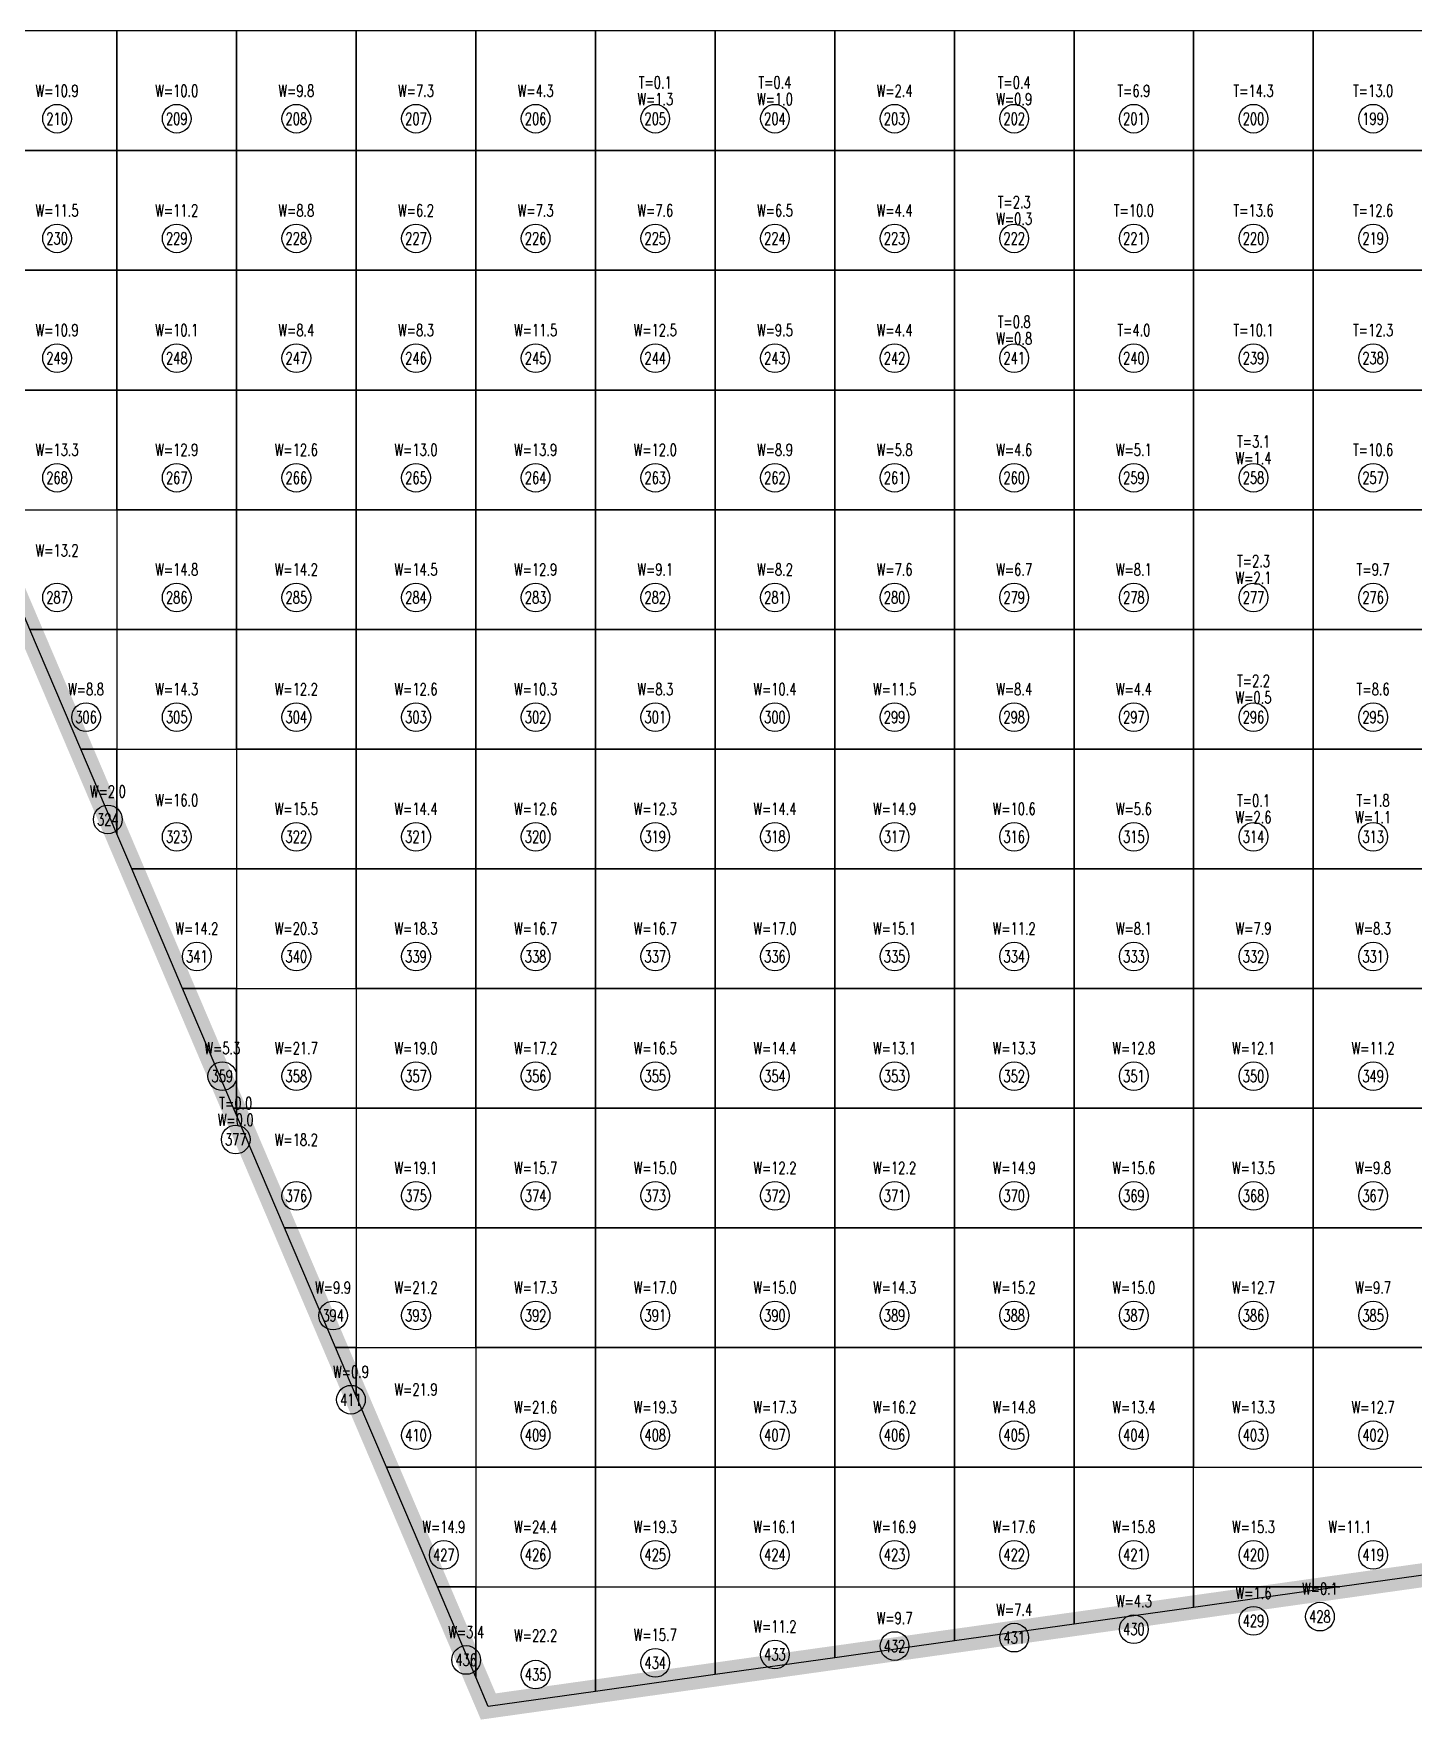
# Model space of a CAD drawing. Extents: x 4283 to 40403, y 1134 to 1764.
# Drawn here: x 13226.9 to 13274.9, y 1575 to 1633.7 of the extents above; entities that cross this region are included whole.
import ezdxf
from ezdxf.enums import TextEntityAlignment as Align

# ---------------------------------------------------------------- set-up
doc = ezdxf.new("R2010")
doc.units = 0
for name, color, linetype in [('tdz_14-3方格网', 2, 'Continuous'), ('tdz_14-3方格网计算', 7, 'Continuous'), ('tdz_格田', 6, 'Continuous')]:
    doc.layers.add(name, color=color, linetype=linetype)
doc.styles.add('GLandNum', font='txt_____.ttf', dxfattribs={"width": 0.7, "height": 0.5})

msp = doc.modelspace()

# ---------------------------------------------------------------- linework, layer by layer
at = {"layer": 'tdz_14-3方格网', "linetype": 'Continuous'}
for points in [[(13225.61, 1633.838, 2834.702), (13225.61, 1629.672, 2834.764), (13229.776, 1629.672, 2834.551), (13229.776, 1633.838, 2834.367)], [(13229.776, 1633.838, 2834.367), (13229.776, 1629.672, 2834.551), (13233.943, 1629.672, 2834.338), (13233.943, 1633.838, 2834.151)], [(13233.943, 1633.838, 2834.151), (13233.943, 1629.672, 2834.338), (13238.11, 1629.672, 2834.021), (13238.11, 1633.838, 2834.018)], [(13238.11, 1633.838, 2834.018), (13238.11, 1629.672, 2834.021), (13242.276, 1629.672, 2833.628), (13242.276, 1633.838, 2833.673)], [(13242.276, 1633.838, 2833.673), (13242.276, 1629.672, 2833.628), (13246.443, 1629.672, 2833.468), (13246.443, 1633.838, 2833.324)], [(13246.443, 1633.838, 2833.324), (13246.443, 1629.672, 2833.468), (13250.61, 1629.672, 2833.09), (13250.61, 1633.838, 2832.99)], [(13250.61, 1633.838, 2832.99), (13250.61, 1629.672, 2833.09), (13254.776, 1629.672, 2833.113), (13254.776, 1633.838, 2832.778)], [(13254.776, 1633.838, 2832.778), (13254.776, 1629.672, 2833.113), (13258.943, 1629.672, 2832.747), (13258.943, 1633.838, 2832.687)], [(13258.943, 1633.838, 2832.687), (13258.943, 1629.672, 2832.747), (13263.11, 1629.672, 2832.267), (13263.11, 1633.838, 2832.442)], [(13263.11, 1633.838, 2832.442), (13263.11, 1629.672, 2832.267), (13267.276, 1629.672, 2831.713), (13267.276, 1633.838, 2831.714)], [(13267.276, 1633.838, 2831.714), (13267.276, 1629.672, 2831.713), (13271.443, 1629.672, 2831.557), (13271.443, 1633.838, 2831.509)], [(13271.443, 1633.838, 2831.509), (13271.443, 1629.672, 2831.557), (13275.61, 1629.672, 2831.4), (13275.61, 1633.838, 2831.352)], [(13225.61, 1629.672, 2834.764), (13225.61, 1625.505, 2834.773), (13229.776, 1625.505, 2834.534), (13229.776, 1629.672, 2834.551)], [(13229.776, 1629.672, 2834.551), (13229.776, 1625.505, 2834.534), (13233.943, 1625.505, 2834.305), (13233.943, 1629.672, 2834.338)], [(13233.943, 1629.672, 2834.338), (13233.943, 1625.505, 2834.305), (13238.11, 1625.505, 2833.887), (13238.11, 1629.672, 2834.021)], [(13238.11, 1629.672, 2834.021), (13238.11, 1625.505, 2833.887), (13242.276, 1625.505, 2833.809), (13242.276, 1629.672, 2833.628)], [(13242.276, 1629.672, 2833.628), (13242.276, 1625.505, 2833.809), (13246.443, 1625.505, 2833.744), (13246.443, 1629.672, 2833.468)], [(13246.443, 1629.672, 2833.468), (13246.443, 1625.505, 2833.744), (13250.61, 1625.505, 2833.53), (13250.61, 1629.672, 2833.09)], [(13250.61, 1629.672, 2833.09), (13250.61, 1625.505, 2833.53), (13254.776, 1625.505, 2833.102), (13254.776, 1629.672, 2833.113)], [(13254.776, 1629.672, 2833.113), (13254.776, 1625.505, 2833.102), (13258.943, 1625.505, 2832.733), (13258.943, 1629.672, 2832.747)], [(13258.943, 1629.672, 2832.747), (13258.943, 1625.505, 2832.733), (13263.11, 1625.505, 2832.231), (13263.11, 1629.672, 2832.267)], [(13263.11, 1629.672, 2832.267), (13263.11, 1625.505, 2832.231), (13267.276, 1625.505, 2831.856), (13267.276, 1629.672, 2831.713)], [(13267.276, 1629.672, 2831.713), (13267.276, 1625.505, 2831.856), (13271.443, 1625.505, 2831.607), (13271.443, 1629.672, 2831.557)], [(13271.443, 1629.672, 2831.557), (13271.443, 1625.505, 2831.607), (13275.61, 1625.505, 2831.447), (13275.61, 1629.672, 2831.4)], [(13225.61, 1625.505, 2834.773), (13225.61, 1621.338, 2834.824), (13229.776, 1621.338, 2834.553), (13229.776, 1625.505, 2834.534)], [(13229.776, 1625.505, 2834.534), (13229.776, 1621.338, 2834.553), (13233.943, 1621.338, 2834.337), (13233.943, 1625.505, 2834.305)], [(13233.943, 1625.505, 2834.305), (13233.943, 1621.338, 2834.337), (13238.11, 1621.338, 2834.113), (13238.11, 1625.505, 2833.887)], [(13238.11, 1625.505, 2833.887), (13238.11, 1621.338, 2834.113), (13242.276, 1621.338, 2833.976), (13242.276, 1625.505, 2833.809)], [(13242.276, 1625.505, 2833.809), (13242.276, 1621.338, 2833.976), (13246.443, 1621.338, 2833.828), (13246.443, 1625.505, 2833.744)], [(13246.443, 1625.505, 2833.744), (13246.443, 1621.338, 2833.828), (13250.61, 1621.338, 2833.535), (13250.61, 1625.505, 2833.53)], [(13250.61, 1625.505, 2833.53), (13250.61, 1621.338, 2833.535), (13254.776, 1621.338, 2833.206), (13254.776, 1625.505, 2833.102)], [(13254.776, 1625.505, 2833.102), (13254.776, 1621.338, 2833.206), (13258.943, 1621.338, 2832.803), (13258.943, 1625.505, 2832.733)], [(13258.943, 1625.505, 2832.733), (13258.943, 1621.338, 2832.803), (13263.11, 1621.338, 2832.589), (13263.11, 1625.505, 2832.231)], [(13263.11, 1625.505, 2832.231), (13263.11, 1621.338, 2832.589), (13267.276, 1621.338, 2832.239), (13267.276, 1625.505, 2831.856)], [(13267.276, 1625.505, 2831.856), (13267.276, 1621.338, 2832.239), (13271.443, 1621.338, 2831.657), (13271.443, 1625.505, 2831.607)], [(13271.443, 1625.505, 2831.607), (13271.443, 1621.338, 2831.657), (13275.61, 1621.338, 2831.497), (13275.61, 1625.505, 2831.447)], [(13225.61, 1621.338, 2834.824), (13225.61, 1617.172, 2834.987), (13229.776, 1617.172, 2834.791), (13229.776, 1621.338, 2834.553)], [(13229.776, 1621.338, 2834.553), (13229.776, 1617.172, 2834.791), (13233.943, 1617.172, 2834.566), (13233.943, 1621.338, 2834.337)], [(13233.943, 1621.338, 2834.337), (13233.943, 1617.172, 2834.566), (13238.11, 1617.172, 2834.34), (13238.11, 1621.338, 2834.113)], [(13238.11, 1621.338, 2834.113), (13238.11, 1617.172, 2834.34), (13242.276, 1617.172, 2834.125), (13242.276, 1621.338, 2833.976)], [(13242.276, 1621.338, 2833.976), (13242.276, 1617.172, 2834.125), (13246.443, 1617.172, 2833.902), (13246.443, 1621.338, 2833.828)], [(13246.443, 1621.338, 2833.828), (13246.443, 1617.172, 2833.902), (13250.61, 1617.172, 2833.452), (13250.61, 1621.338, 2833.535)], [(13250.61, 1621.338, 2833.535), (13250.61, 1617.172, 2833.452), (13254.776, 1617.172, 2833.259), (13254.776, 1621.338, 2833.206)], [(13254.776, 1621.338, 2833.206), (13254.776, 1617.172, 2833.259), (13258.943, 1617.172, 2832.912), (13258.943, 1621.338, 2832.803)], [(13258.943, 1621.338, 2832.803), (13258.943, 1617.172, 2832.912), (13263.11, 1617.172, 2832.867), (13263.11, 1621.338, 2832.589)], [(13263.11, 1621.338, 2832.589), (13263.11, 1617.172, 2832.867), (13267.276, 1617.172, 2832.823), (13267.276, 1621.338, 2832.239)], [(13267.276, 1621.338, 2832.239), (13267.276, 1617.172, 2832.823), (13271.443, 1617.172, 2831.891), (13271.443, 1621.338, 2831.657)], [(13271.443, 1621.338, 2831.657), (13271.443, 1617.172, 2831.891), (13275.61, 1617.172, 2831.547), (13275.61, 1621.338, 2831.497)], [(13225.61, 1615.668, 2835), (13225.61, 1617.172, 2834.987), (13229.776, 1617.172, 2834.791), (13229.776, 1613.005, 2834.773), (13226.744, 1613.005, 2835)], [(13229.776, 1617.172, 2834.791), (13229.776, 1613.005, 2834.773), (13233.943, 1613.005, 2834.523), (13233.943, 1617.172, 2834.566)], [(13233.943, 1617.172, 2834.566), (13233.943, 1613.005, 2834.523), (13238.11, 1613.005, 2834.297), (13238.11, 1617.172, 2834.34)], [(13238.11, 1617.172, 2834.34), (13238.11, 1613.005, 2834.297), (13242.276, 1613.005, 2834.148), (13242.276, 1617.172, 2834.125)], [(13242.276, 1617.172, 2834.125), (13242.276, 1613.005, 2834.148), (13246.443, 1613.005, 2833.67), (13246.443, 1617.172, 2833.902)], [(13246.443, 1617.172, 2833.902), (13246.443, 1613.005, 2833.67), (13250.61, 1613.005, 2833.463), (13250.61, 1617.172, 2833.452)], [(13250.61, 1617.172, 2833.452), (13250.61, 1613.005, 2833.463), (13254.776, 1613.005, 2833.336), (13254.776, 1617.172, 2833.259)], [(13254.776, 1617.172, 2833.259), (13254.776, 1613.005, 2833.336), (13258.943, 1613.005, 2833.074), (13258.943, 1617.172, 2832.912)], [(13258.943, 1617.172, 2832.912), (13258.943, 1613.005, 2833.074), (13263.11, 1613.005, 2832.752), (13263.11, 1617.172, 2832.867)], [(13263.11, 1617.172, 2832.867), (13263.11, 1613.005, 2832.752), (13267.276, 1613.005, 2832.497), (13267.276, 1617.172, 2832.823)], [(13267.276, 1617.172, 2832.823), (13267.276, 1613.005, 2832.497), (13271.443, 1613.005, 2831.813), (13271.443, 1617.172, 2831.891)], [(13271.443, 1617.172, 2831.891), (13271.443, 1613.005, 2831.813), (13275.61, 1613.005, 2831.601), (13275.61, 1617.172, 2831.547)], [(13226.744, 1613.005, 2835), (13229.776, 1613.005, 2834.773), (13229.776, 1608.838, 2834.962), (13228.518, 1608.838, 2835)], [(13229.776, 1613.005, 2834.773), (13229.776, 1608.838, 2834.962), (13233.943, 1608.838, 2834.487), (13233.943, 1613.005, 2834.523)], [(13233.943, 1613.005, 2834.523), (13233.943, 1608.838, 2834.487), (13238.11, 1608.838, 2834.302), (13238.11, 1613.005, 2834.297)], [(13238.11, 1613.005, 2834.297), (13238.11, 1608.838, 2834.302), (13242.276, 1608.838, 2834.063), (13242.276, 1613.005, 2834.148)], [(13242.276, 1613.005, 2834.148), (13242.276, 1608.838, 2834.063), (13246.443, 1608.838, 2833.766), (13246.443, 1613.005, 2833.67)], [(13246.443, 1613.005, 2833.67), (13246.443, 1608.838, 2833.766), (13250.61, 1608.838, 2833.633), (13250.61, 1613.005, 2833.463)], [(13250.61, 1613.005, 2833.463), (13250.61, 1608.838, 2833.633), (13254.776, 1608.838, 2833.519), (13254.776, 1613.005, 2833.336)], [(13254.776, 1613.005, 2833.336), (13254.776, 1608.838, 2833.519), (13258.943, 1608.838, 2833.322), (13258.943, 1613.005, 2833.074)], [(13258.943, 1613.005, 2833.074), (13258.943, 1608.838, 2833.322), (13263.11, 1608.838, 2832.838), (13263.11, 1613.005, 2832.752)], [(13263.11, 1613.005, 2832.752), (13263.11, 1608.838, 2832.838), (13267.276, 1608.838, 2832.503), (13267.276, 1613.005, 2832.497)], [(13267.276, 1613.005, 2832.497), (13267.276, 1608.838, 2832.503), (13271.443, 1608.838, 2832.091), (13271.443, 1613.005, 2831.813)], [(13271.443, 1613.005, 2831.813), (13271.443, 1608.838, 2832.091), (13275.61, 1608.838, 2831.656), (13275.61, 1613.005, 2831.601)], [(13228.518, 1608.838, 2835), (13229.776, 1608.838, 2834.962), (13229.776, 1605.882, 2835)], [(13229.776, 1605.882, 2835), (13229.776, 1608.838, 2834.962), (13233.943, 1608.838, 2834.487), (13233.943, 1604.672, 2834.854), (13230.292, 1604.672, 2835)], [(13233.943, 1608.838, 2834.487), (13233.943, 1604.672, 2834.854), (13238.11, 1604.672, 2834.553), (13238.11, 1608.838, 2834.302)], [(13238.11, 1608.838, 2834.302), (13238.11, 1604.672, 2834.553), (13242.276, 1604.672, 2834.277), (13242.276, 1608.838, 2834.063)], [(13242.276, 1608.838, 2834.063), (13242.276, 1604.672, 2834.277), (13246.443, 1604.672, 2834.002), (13246.443, 1608.838, 2833.766)], [(13246.443, 1608.838, 2833.766), (13246.443, 1604.672, 2834.002), (13250.61, 1604.672, 2833.815), (13250.61, 1608.838, 2833.633)], [(13250.61, 1608.838, 2833.633), (13250.61, 1604.672, 2833.815), (13254.776, 1604.672, 2833.67), (13254.776, 1608.838, 2833.519)], [(13254.776, 1608.838, 2833.519), (13254.776, 1604.672, 2833.67), (13258.943, 1604.672, 2833.346), (13258.943, 1608.838, 2833.322)], [(13258.943, 1608.838, 2833.322), (13258.943, 1604.672, 2833.346), (13263.11, 1604.672, 2832.922), (13263.11, 1608.838, 2832.838)], [(13263.11, 1608.838, 2832.838), (13263.11, 1604.672, 2832.922), (13267.276, 1604.672, 2832.642), (13267.276, 1608.838, 2832.503)], [(13267.276, 1608.838, 2832.503), (13267.276, 1604.672, 2832.642), (13271.443, 1604.672, 2832.438), (13271.443, 1608.838, 2832.091)], [(13271.443, 1608.838, 2832.091), (13271.443, 1604.672, 2832.438), (13275.61, 1604.672, 2832.141), (13275.61, 1608.838, 2831.656)], [(13230.292, 1604.672, 2835), (13233.943, 1604.672, 2834.854), (13233.943, 1600.505, 2834.932), (13232.066, 1600.505, 2835)], [(13233.943, 1604.672, 2834.854), (13233.943, 1600.505, 2834.932), (13238.11, 1600.505, 2834.653), (13238.11, 1604.672, 2834.553)], [(13238.11, 1604.672, 2834.553), (13238.11, 1600.505, 2834.653), (13242.276, 1600.505, 2834.385), (13242.276, 1604.672, 2834.277)], [(13242.276, 1604.672, 2834.277), (13242.276, 1600.505, 2834.385), (13246.443, 1600.505, 2834.137), (13246.443, 1604.672, 2834.002)], [(13246.443, 1604.672, 2834.002), (13246.443, 1600.505, 2834.137), (13250.61, 1600.505, 2833.997), (13250.61, 1604.672, 2833.815)], [(13250.61, 1604.672, 2833.815), (13250.61, 1600.505, 2833.997), (13254.776, 1600.505, 2833.655), (13254.776, 1604.672, 2833.67)], [(13254.776, 1604.672, 2833.67), (13254.776, 1600.505, 2833.655), (13258.943, 1600.505, 2833.359), (13258.943, 1604.672, 2833.346)], [(13258.943, 1604.672, 2833.346), (13258.943, 1600.505, 2833.359), (13263.11, 1600.505, 2833.037), (13263.11, 1604.672, 2832.922)], [(13263.11, 1604.672, 2832.922), (13263.11, 1600.505, 2833.037), (13267.276, 1600.505, 2832.798), (13267.276, 1604.672, 2832.642)], [(13267.276, 1604.672, 2832.642), (13267.276, 1600.505, 2832.798), (13271.443, 1600.505, 2832.633), (13271.443, 1604.672, 2832.438)], [(13271.443, 1604.672, 2832.438), (13271.443, 1600.505, 2832.633), (13275.61, 1600.505, 2832.495), (13275.61, 1604.672, 2832.141)], [(13232.066, 1600.505, 2835), (13233.943, 1600.505, 2834.932), (13233.943, 1596.338, 2835), (13233.84, 1596.338, 2835)], [(13233.943, 1596.338, 2835), (13233.943, 1600.505, 2834.932), (13238.11, 1600.505, 2834.653), (13238.11, 1596.338, 2834.741)], [(13238.11, 1600.505, 2834.653), (13238.11, 1596.338, 2834.741), (13242.276, 1596.338, 2834.341), (13242.276, 1600.505, 2834.385)], [(13242.276, 1600.505, 2834.385), (13242.276, 1596.338, 2834.341), (13246.443, 1596.338, 2834.162), (13246.443, 1600.505, 2834.137)], [(13246.443, 1600.505, 2834.137), (13246.443, 1596.338, 2834.162), (13250.61, 1596.338, 2833.782), (13250.61, 1600.505, 2833.997)], [(13250.61, 1600.505, 2833.997), (13250.61, 1596.338, 2833.782), (13254.776, 1596.338, 2833.503), (13254.776, 1600.505, 2833.655)], [(13254.776, 1600.505, 2833.655), (13254.776, 1596.338, 2833.503), (13258.943, 1596.338, 2833.398), (13258.943, 1600.505, 2833.359)], [(13258.943, 1600.505, 2833.359), (13258.943, 1596.338, 2833.398), (13263.11, 1596.338, 2833.298), (13263.11, 1600.505, 2833.037)], [(13263.11, 1600.505, 2833.037), (13263.11, 1596.338, 2833.298), (13267.276, 1596.338, 2833.042), (13267.276, 1600.505, 2832.798)], [(13267.276, 1600.505, 2832.798), (13267.276, 1596.338, 2833.042), (13271.443, 1596.338, 2832.751), (13271.443, 1600.505, 2832.633)], [(13271.443, 1600.505, 2832.633), (13271.443, 1596.338, 2832.751), (13275.61, 1596.338, 2832.375), (13275.61, 1600.505, 2832.495)], [(13233.84, 1596.338, 2835), (13233.943, 1596.338, 2835), (13233.943, 1596.097, 2835)], [(13233.943, 1596.097, 2835), (13233.943, 1596.338, 2835), (13238.11, 1596.338, 2834.741), (13238.11, 1592.172, 2834.903), (13235.614, 1592.172, 2835)], [(13238.11, 1596.338, 2834.741), (13238.11, 1592.172, 2834.903), (13242.276, 1592.172, 2834.293), (13242.276, 1596.338, 2834.341)], [(13242.276, 1596.338, 2834.341), (13242.276, 1592.172, 2834.293), (13246.443, 1592.172, 2834.179), (13246.443, 1596.338, 2834.162)], [(13246.443, 1596.338, 2834.162), (13246.443, 1592.172, 2834.179), (13250.61, 1592.172, 2833.897), (13250.61, 1596.338, 2833.782)], [(13250.61, 1596.338, 2833.782), (13250.61, 1592.172, 2833.897), (13254.776, 1592.172, 2833.612), (13254.776, 1596.338, 2833.503)], [(13254.776, 1596.338, 2833.503), (13254.776, 1592.172, 2833.612), (13258.943, 1592.172, 2833.435), (13258.943, 1596.338, 2833.398)], [(13258.943, 1596.338, 2833.398), (13258.943, 1592.172, 2833.435), (13263.11, 1592.172, 2833.323), (13263.11, 1596.338, 2833.298)], [(13263.11, 1596.338, 2833.298), (13263.11, 1592.172, 2833.323), (13267.276, 1592.172, 2833.037), (13267.276, 1596.338, 2833.042)], [(13267.276, 1596.338, 2833.042), (13267.276, 1592.172, 2833.037), (13271.443, 1592.172, 2832.725), (13271.443, 1596.338, 2832.751)], [(13271.443, 1596.338, 2832.751), (13271.443, 1592.172, 2832.725), (13275.61, 1592.172, 2832.36), (13275.61, 1596.338, 2832.375)], [(13235.614, 1592.172, 2835), (13238.11, 1592.172, 2834.903), (13238.11, 1588.005, 2834.982), (13237.388, 1588.005, 2835)], [(13238.11, 1592.172, 2834.903), (13238.11, 1588.005, 2834.982), (13242.276, 1588.005, 2834.532), (13242.276, 1592.172, 2834.293)], [(13242.276, 1592.172, 2834.293), (13242.276, 1588.005, 2834.532), (13246.443, 1588.005, 2834.329), (13246.443, 1592.172, 2834.179)], [(13246.443, 1592.172, 2834.179), (13246.443, 1588.005, 2834.329), (13250.61, 1588.005, 2834.039), (13250.61, 1592.172, 2833.897)], [(13250.61, 1592.172, 2833.897), (13250.61, 1588.005, 2834.039), (13254.776, 1588.005, 2833.778), (13254.776, 1592.172, 2833.612)], [(13254.776, 1592.172, 2833.612), (13254.776, 1588.005, 2833.778), (13258.943, 1588.005, 2833.557), (13258.943, 1592.172, 2833.435)], [(13258.943, 1592.172, 2833.435), (13258.943, 1588.005, 2833.557), (13263.11, 1588.005, 2833.328), (13263.11, 1592.172, 2833.323)], [(13263.11, 1592.172, 2833.323), (13263.11, 1588.005, 2833.328), (13267.276, 1588.005, 2833.071), (13267.276, 1592.172, 2833.037)], [(13267.276, 1592.172, 2833.037), (13267.276, 1588.005, 2833.071), (13271.443, 1588.005, 2832.77), (13271.443, 1592.172, 2832.725)], [(13271.443, 1592.172, 2832.725), (13271.443, 1588.005, 2832.77), (13275.61, 1588.005, 2832.503), (13275.61, 1592.172, 2832.36)], [(13237.388, 1588.005, 2835), (13238.11, 1588.005, 2834.982), (13238.11, 1586.311, 2835)], [(13238.11, 1586.311, 2835), (13238.11, 1588.005, 2834.982), (13242.276, 1588.005, 2834.532), (13242.276, 1583.838, 2834.771), (13239.163, 1583.838, 2835)], [(13242.276, 1588.005, 2834.532), (13242.276, 1583.838, 2834.771), (13246.443, 1583.838, 2834.436), (13246.443, 1588.005, 2834.329)], [(13246.443, 1588.005, 2834.329), (13246.443, 1583.838, 2834.436), (13250.61, 1583.838, 2834.104), (13250.61, 1588.005, 2834.039)], [(13250.61, 1588.005, 2834.039), (13250.61, 1583.838, 2834.104), (13254.776, 1583.838, 2833.867), (13254.776, 1588.005, 2833.778)], [(13254.776, 1588.005, 2833.778), (13254.776, 1583.838, 2833.867), (13258.943, 1583.838, 2833.583), (13258.943, 1588.005, 2833.557)], [(13258.943, 1588.005, 2833.557), (13258.943, 1583.838, 2833.583), (13263.11, 1583.838, 2833.275), (13263.11, 1588.005, 2833.328)], [(13263.11, 1588.005, 2833.328), (13263.11, 1583.838, 2833.275), (13267.276, 1583.838, 2833.032), (13267.276, 1588.005, 2833.071)], [(13267.276, 1588.005, 2833.071), (13267.276, 1583.838, 2833.032), (13271.443, 1583.838, 2832.964), (13271.443, 1588.005, 2832.77)], [(13271.443, 1588.005, 2832.77), (13271.443, 1583.838, 2832.964), (13275.61, 1583.838, 2832.669), (13275.61, 1588.005, 2832.503)], [(13239.163, 1583.838, 2835), (13242.276, 1583.838, 2834.771), (13242.276, 1579.672, 2834.913), (13240.937, 1579.672, 2835)], [(13242.276, 1583.838, 2834.771), (13242.276, 1579.672, 2834.913), (13246.443, 1579.672, 2834.463), (13246.443, 1583.838, 2834.436)], [(13246.443, 1583.838, 2834.436), (13246.443, 1579.672, 2834.463), (13250.61, 1579.672, 2834.056), (13250.61, 1583.838, 2834.104)], [(13250.61, 1583.838, 2834.104), (13250.61, 1579.672, 2834.056), (13254.776, 1579.672, 2833.747), (13254.776, 1583.838, 2833.867)], [(13254.776, 1583.838, 2833.867), (13254.776, 1579.672, 2833.747), (13258.943, 1579.672, 2833.827), (13258.943, 1583.838, 2833.583)], [(13258.943, 1583.838, 2833.583), (13258.943, 1579.672, 2833.827), (13263.11, 1579.672, 2833.588), (13263.11, 1583.838, 2833.275)], [(13263.11, 1583.838, 2833.275), (13263.11, 1579.672, 2833.588), (13267.276, 1579.672, 2833.28), (13267.276, 1583.838, 2833.032)], [(13267.276, 1579.672, 2833.28), (13267.276, 1583.838, 2833.032), (13271.443, 1583.838, 2832.964), (13271.443, 1579.672, 2832.972)], [(13272.368, 1579.672, 2832.904), (13271.443, 1579.672, 2832.972), (13271.443, 1583.838, 2832.964), (13275.61, 1583.838, 2832.669), (13275.61, 1580.127, 2832.697)], [(13240.937, 1579.672, 2835), (13242.276, 1579.672, 2834.913), (13242.276, 1576.525, 2834.865)], [(13242.276, 1576.525, 2834.865), (13242.276, 1579.672, 2834.913), (13246.443, 1579.672, 2834.463), (13246.443, 1576.029, 2834.568), (13242.711, 1575.505, 2834.807)], [(13246.443, 1576.029, 2834.568), (13246.443, 1579.672, 2834.463), (13250.61, 1579.672, 2834.056), (13250.61, 1576.615, 2834.301)], [(13250.61, 1576.615, 2834.301), (13250.61, 1579.672, 2834.056), (13254.776, 1579.672, 2833.747), (13254.776, 1577.2, 2834.033)], [(13254.776, 1577.2, 2834.033), (13254.776, 1579.672, 2833.747), (13258.943, 1579.672, 2833.827), (13258.943, 1577.786, 2833.766)], [(13258.943, 1577.786, 2833.766), (13258.943, 1579.672, 2833.827), (13263.11, 1579.672, 2833.588), (13263.11, 1578.371, 2833.498)], [(13263.11, 1578.371, 2833.498), (13263.11, 1579.672, 2833.588), (13267.276, 1579.672, 2833.28), (13267.276, 1578.956, 2833.232)], [(13267.276, 1578.956, 2833.232), (13267.276, 1579.672, 2833.28), (13271.443, 1579.672, 2832.972), (13271.443, 1579.542, 2832.964)], [(13271.443, 1579.672, 2832.972), (13272.368, 1579.672, 2832.904), (13271.443, 1579.542, 2832.964)]]:
    msp.add_polyline3d(points, close=True, dxfattribs=at)
at = {"layer": 'tdz_14-3方格网计算', "color": 7, "linetype": 'Continuous'}
for centre in [(13227.693, 1630.783), (13231.86, 1630.783), (13236.026, 1630.783), (13240.193, 1630.783), (13244.36, 1630.783), (13248.526, 1630.783), (13252.693, 1630.783), (13256.86, 1630.783), (13261.026, 1630.783), (13265.193, 1630.783), (13269.36, 1630.783), (13273.526, 1630.783), (13227.693, 1626.616), (13231.86, 1626.616), (13236.026, 1626.616), (13240.193, 1626.616), (13244.36, 1626.616), (13248.526, 1626.616), (13252.693, 1626.616), (13256.86, 1626.616), (13261.026, 1626.616), (13265.193, 1626.616), (13269.36, 1626.616), (13273.526, 1626.616), (13227.693, 1622.449), (13231.86, 1622.449), (13236.026, 1622.449), (13240.193, 1622.449), (13244.36, 1622.449), (13248.526, 1622.449), (13252.693, 1622.449), (13256.86, 1622.449), (13261.026, 1622.449), (13265.193, 1622.449), (13269.36, 1622.449), (13273.526, 1622.449), (13227.693, 1618.283), (13231.86, 1618.283), (13236.026, 1618.283), (13240.193, 1618.283), (13244.36, 1618.283), (13248.526, 1618.283), (13252.693, 1618.283), (13256.86, 1618.283), (13261.026, 1618.283), (13265.193, 1618.283), (13269.36, 1618.283), (13273.526, 1618.283), (13227.693, 1614.116), (13231.86, 1614.116), (13236.026, 1614.116), (13240.193, 1614.116), (13244.36, 1614.116), (13248.526, 1614.116), (13252.693, 1614.116), (13256.86, 1614.116), (13261.026, 1614.116), (13265.193, 1614.116), (13269.36, 1614.116), (13273.526, 1614.116), (13228.704, 1609.949), (13231.86, 1609.949), (13236.026, 1609.949), (13240.193, 1609.949), (13244.36, 1609.949), (13248.526, 1609.949), (13252.693, 1609.949), (13256.86, 1609.949), (13261.026, 1609.949), (13265.193, 1609.949), (13269.36, 1609.949), (13273.526, 1609.949), (13229.462, 1606.388), (13231.86, 1605.783), (13236.026, 1605.783), (13240.193, 1605.783), (13244.36, 1605.783), (13248.526, 1605.783), (13252.693, 1605.783), (13256.86, 1605.783), (13261.026, 1605.783), (13265.193, 1605.783), (13269.36, 1605.783), (13273.526, 1605.783), (13232.561, 1601.616), (13236.026, 1601.616), (13240.193, 1601.616), (13244.36, 1601.616), (13248.526, 1601.616), (13252.693, 1601.616), (13256.86, 1601.616), (13261.026, 1601.616), (13265.193, 1601.616), (13269.36, 1601.616), (13273.526, 1601.616), (13233.448, 1597.449), (13236.026, 1597.449), (13240.193, 1597.449), (13244.36, 1597.449), (13248.526, 1597.449), (13252.693, 1597.449), (13256.86, 1597.449), (13261.026, 1597.449), (13265.193, 1597.449), (13269.36, 1597.449), (13273.526, 1597.449), (13233.917, 1595.245), (13236.026, 1593.283), (13240.193, 1593.283), (13244.36, 1593.283), (13248.526, 1593.283), (13252.693, 1593.283), (13256.86, 1593.283), (13261.026, 1593.283), (13265.193, 1593.283), (13269.36, 1593.283), (13273.526, 1593.283), (13237.306, 1589.116), (13240.193, 1589.116), (13244.36, 1589.116), (13248.526, 1589.116), (13252.693, 1589.116), (13256.86, 1589.116), (13261.026, 1589.116), (13265.193, 1589.116), (13269.36, 1589.116), (13273.526, 1589.116), (13237.929, 1586.186), (13240.193, 1584.949), (13244.36, 1584.949), (13248.526, 1584.949), (13252.693, 1584.949), (13256.86, 1584.949), (13261.026, 1584.949), (13265.193, 1584.949), (13269.36, 1584.949), (13273.526, 1584.949), (13241.163, 1580.783), (13244.36, 1580.783), (13248.526, 1580.783), (13252.693, 1580.783), (13256.86, 1580.783), (13261.026, 1580.783), (13265.193, 1580.783), (13269.36, 1580.783), (13273.526, 1580.783), (13269.36, 1578.488), (13271.674, 1578.634), (13261.026, 1577.903), (13265.193, 1578.195), (13252.693, 1577.317), (13256.86, 1577.61), (13241.941, 1577.126), (13244.36, 1576.616), (13248.526, 1577.025)]:
    msp.add_circle(centre, 0.5, dxfattribs=at)
at = {"layer": 'tdz_格田', "linetype": 'Continuous', "lineweight": 60, "const_width": 0.833}
msp.add_lwpolyline([(13242.711, 1575.505), (13222.378, 1623.257), (13192.276, 1663.369), (13282.512, 1672.68), (13304.644, 1584.206), (13242.711, 1575.505)], close=True, dxfattribs=at)

# ---------------------------------------------------------------- texts
at = {"layer": 'tdz_14-3方格网计算', "color": 173, "linetype": 'Continuous', "style": 'GLandNum', "width": 0.7}
for s, p in [('W=10.9', (13227.693, 1631.755)), ('W=10.0', (13231.86, 1631.755)), ('W=9.8', (13236.026, 1631.755)), ('W=7.3', (13240.193, 1631.755)), ('W=4.3', (13244.36, 1631.755)), ('W=2.4', (13256.86, 1631.755)), ('W=1.3', (13248.526, 1631.463)), ('W=1.0', (13252.693, 1631.463)), ('W=0.9', (13261.026, 1631.463)), ('W=11.5', (13227.693, 1627.588)), ('W=11.2', (13231.86, 1627.588)), ('W=8.8', (13236.026, 1627.588)), ('W=6.2', (13240.193, 1627.588)), ('W=7.3', (13244.36, 1627.588)), ('W=7.6', (13248.526, 1627.588)), ('W=6.5', (13252.693, 1627.588)), ('W=4.4', (13256.86, 1627.588)), ('W=0.3', (13261.026, 1627.297)), ('W=10.9', (13227.693, 1623.422)), ('W=10.1', (13231.86, 1623.422)), ('W=8.4', (13236.026, 1623.422)), ('W=8.3', (13240.193, 1623.422)), ('W=11.5', (13244.36, 1623.422)), ('W=12.5', (13248.526, 1623.422)), ('W=9.5', (13252.693, 1623.422)), ('W=4.4', (13256.86, 1623.422)), ('W=0.8', (13261.026, 1623.13)), ('W=13.3', (13227.693, 1619.255)), ('W=12.9', (13231.86, 1619.255)), ('W=12.6', (13236.026, 1619.255)), ('W=13.0', (13240.193, 1619.255)), ('W=13.9', (13244.36, 1619.255)), ('W=12.0', (13248.526, 1619.255)), ('W=8.9', (13252.693, 1619.255)), ('W=5.8', (13256.86, 1619.255)), ('W=4.6', (13261.026, 1619.255)), ('W=5.1', (13265.193, 1619.255)), ('W=1.4', (13269.36, 1618.963)), ('W=13.2', (13227.693, 1615.754)), ('W=14.8', (13231.86, 1615.088)), ('W=14.2', (13236.026, 1615.088)), ('W=14.5', (13240.193, 1615.088)), ('W=12.9', (13244.36, 1615.088)), ('W=9.1', (13248.526, 1615.088)), ('W=8.2', (13252.693, 1615.088)), ('W=7.6', (13256.86, 1615.088)), ('W=6.7', (13261.026, 1615.088)), ('W=8.1', (13265.193, 1615.088)), ('W=2.1', (13269.36, 1614.797)), ('W=8.8', (13228.704, 1610.922)), ('W=14.3', (13231.86, 1610.922)), ('W=12.2', (13236.026, 1610.922)), ('W=12.6', (13240.193, 1610.922)), ('W=10.3', (13244.36, 1610.922)), ('W=8.3', (13248.526, 1610.922)), ('W=10.4', (13252.693, 1610.922)), ('W=11.5', (13256.86, 1610.922)), ('W=8.4', (13261.026, 1610.922)), ('W=4.4', (13265.193, 1610.922)), ('W=0.5', (13269.36, 1610.63)), ('W=2.0', (13229.462, 1607.36)), ('W=16.0', (13231.86, 1607.058)), ('W=15.5', (13236.026, 1606.755)), ('W=14.4', (13240.193, 1606.755)), ('W=12.6', (13244.36, 1606.755)), ('W=12.3', (13248.526, 1606.755)), ('W=14.4', (13252.693, 1606.755)), ('W=14.9', (13256.86, 1606.755)), ('W=10.6', (13261.026, 1606.755)), ('W=5.6', (13265.193, 1606.755)), ('W=2.6', (13269.36, 1606.463)), ('W=1.1', (13273.526, 1606.463)), ('W=14.2', (13232.561, 1602.588)), ('W=20.3', (13236.026, 1602.588)), ('W=18.3', (13240.193, 1602.588)), ('W=16.7', (13244.36, 1602.588)), ('W=16.7', (13248.526, 1602.588)), ('W=17.0', (13252.693, 1602.588)), ('W=15.1', (13256.86, 1602.588)), ('W=11.2', (13261.026, 1602.588)), ('W=8.1', (13265.193, 1602.588)), ('W=7.9', (13269.36, 1602.588)), ('W=8.3', (13273.526, 1602.588)), ('W=5.3', (13233.448, 1598.422)), ('W=21.7', (13236.026, 1598.422)), ('W=19.0', (13240.193, 1598.422)), ('W=17.2', (13244.36, 1598.422)), ('W=16.5', (13248.526, 1598.422)), ('W=14.4', (13252.693, 1598.422)), ('W=13.1', (13256.86, 1598.422)), ('W=13.3', (13261.026, 1598.422)), ('W=12.8', (13265.193, 1598.422)), ('W=12.1', (13269.36, 1598.422)), ('W=11.2', (13273.526, 1598.422)), ('W=0.0', (13233.917, 1595.926)), ('W=18.2', (13236.026, 1595.236)), ('W=19.1', (13240.193, 1594.255)), ('W=15.7', (13244.36, 1594.255)), ('W=15.0', (13248.526, 1594.255)), ('W=12.2', (13252.693, 1594.255)), ('W=12.2', (13256.86, 1594.255)), ('W=14.9', (13261.026, 1594.255)), ('W=15.6', (13265.193, 1594.255)), ('W=13.5', (13269.36, 1594.255)), ('W=9.8', (13273.526, 1594.255)), ('W=9.9', (13237.306, 1590.088)), ('W=21.2', (13240.193, 1590.088)), ('W=17.3', (13244.36, 1590.088)), ('W=17.0', (13248.526, 1590.088)), ('W=15.0', (13252.693, 1590.088)), ('W=14.3', (13256.86, 1590.088)), ('W=15.2', (13261.026, 1590.088)), ('W=15.0', (13265.193, 1590.088)), ('W=12.7', (13269.36, 1590.088)), ('W=9.7', (13273.526, 1590.088)), ('W=0.9', (13237.929, 1587.158)), ('W=21.9', (13240.193, 1586.54)), ('W=21.6', (13244.36, 1585.922)), ('W=19.3', (13248.526, 1585.922)), ('W=17.3', (13252.693, 1585.922)), ('W=16.2', (13256.86, 1585.922)), ('W=14.8', (13261.026, 1585.922)), ('W=13.4', (13265.193, 1585.922)), ('W=13.3', (13269.36, 1585.922)), ('W=12.7', (13273.526, 1585.922)), ('W=14.9', (13241.163, 1581.755)), ('W=24.4', (13244.36, 1581.755)), ('W=19.3', (13248.526, 1581.755)), ('W=16.1', (13252.693, 1581.755)), ('W=16.9', (13256.86, 1581.755)), ('W=17.6', (13261.026, 1581.755)), ('W=15.8', (13265.193, 1581.755)), ('W=15.3', (13269.36, 1581.755)), ('W=11.1', (13272.716, 1581.755)), ('W=1.6', (13269.36, 1579.46)), ('W=0.1', (13271.674, 1579.607)), ('W=7.4', (13261.026, 1578.875)), ('W=4.3', (13265.193, 1579.168)), ('W=3.4', (13241.941, 1578.098)), ('W=11.2', (13252.693, 1578.29)), ('W=9.7', (13256.86, 1578.582)), ('W=22.2', (13244.36, 1577.974)), ('W=15.7', (13248.526, 1577.997))]:
    msp.add_text(s, height=0.4167, dxfattribs=at).set_placement(p, align=Align.MIDDLE_CENTER)
at = {"layer": 'tdz_14-3方格网计算', "color": 2, "linetype": 'Continuous', "style": 'GLandNum', "width": 0.7}
for s, p in [('T=0.1', (13248.526, 1632.047)), ('T=0.4', (13252.693, 1632.047)), ('T=0.4', (13261.026, 1632.047)), ('T=6.9', (13265.193, 1631.755)), ('T=14.3', (13269.36, 1631.755)), ('T=13.0', (13273.526, 1631.755)), ('T=2.3', (13261.026, 1627.88)), ('T=10.0', (13265.193, 1627.588)), ('T=13.6', (13269.36, 1627.588)), ('T=12.6', (13273.526, 1627.588)), ('T=0.8', (13261.026, 1623.713)), ('T=4.0', (13265.193, 1623.422)), ('T=10.1', (13269.36, 1623.422)), ('T=12.3', (13273.526, 1623.422)), ('T=3.1', (13269.36, 1619.547)), ('T=10.6', (13273.526, 1619.255)), ('T=2.3', (13269.36, 1615.38)), ('T=9.7', (13273.526, 1615.088)), ('T=2.2', (13269.36, 1611.213)), ('T=8.6', (13273.526, 1610.922)), ('T=0.1', (13269.36, 1607.047)), ('T=1.8', (13273.526, 1607.047)), ('T=0.0', (13233.917, 1596.509))]:
    msp.add_text(s, height=0.4167, dxfattribs=at).set_placement(p, align=Align.MIDDLE_CENTER)
at = {"layer": 'tdz_14-3方格网计算', "color": 7, "linetype": 'Continuous', "style": 'GLandNum', "width": 0.7}
for s, p in [('210', (13227.693, 1630.783)), ('209', (13231.86, 1630.783)), ('208', (13236.026, 1630.783)), ('207', (13240.193, 1630.783)), ('206', (13244.36, 1630.783)), ('205', (13248.526, 1630.783)), ('204', (13252.693, 1630.783)), ('203', (13256.86, 1630.783)), ('202', (13261.026, 1630.783)), ('201', (13265.193, 1630.783)), ('200', (13269.36, 1630.783)), ('199', (13273.526, 1630.783)), ('230', (13227.693, 1626.616)), ('229', (13231.86, 1626.616)), ('228', (13236.026, 1626.616)), ('227', (13240.193, 1626.616)), ('226', (13244.36, 1626.616)), ('225', (13248.526, 1626.616)), ('224', (13252.693, 1626.616)), ('223', (13256.86, 1626.616)), ('222', (13261.026, 1626.616)), ('221', (13265.193, 1626.616)), ('220', (13269.36, 1626.616)), ('219', (13273.526, 1626.616)), ('249', (13227.693, 1622.449)), ('248', (13231.86, 1622.449)), ('247', (13236.026, 1622.449)), ('246', (13240.193, 1622.449)), ('245', (13244.36, 1622.449)), ('244', (13248.526, 1622.449)), ('243', (13252.693, 1622.449)), ('242', (13256.86, 1622.449)), ('241', (13261.026, 1622.449)), ('240', (13265.193, 1622.449)), ('239', (13269.36, 1622.449)), ('238', (13273.526, 1622.449)), ('268', (13227.693, 1618.283)), ('267', (13231.86, 1618.283)), ('266', (13236.026, 1618.283)), ('265', (13240.193, 1618.283)), ('264', (13244.36, 1618.283)), ('263', (13248.526, 1618.283)), ('262', (13252.693, 1618.283)), ('261', (13256.86, 1618.283)), ('260', (13261.026, 1618.283)), ('259', (13265.193, 1618.283)), ('258', (13269.36, 1618.283)), ('257', (13273.526, 1618.283)), ('287', (13227.693, 1614.116)), ('286', (13231.86, 1614.116)), ('285', (13236.026, 1614.116)), ('284', (13240.193, 1614.116)), ('283', (13244.36, 1614.116)), ('282', (13248.526, 1614.116)), ('281', (13252.693, 1614.116)), ('280', (13256.86, 1614.116)), ('279', (13261.026, 1614.116)), ('278', (13265.193, 1614.116)), ('277', (13269.36, 1614.116)), ('276', (13273.526, 1614.116)), ('306', (13228.704, 1609.949)), ('305', (13231.86, 1609.949)), ('304', (13236.026, 1609.949)), ('303', (13240.193, 1609.949)), ('302', (13244.36, 1609.949)), ('301', (13248.526, 1609.949)), ('300', (13252.693, 1609.949)), ('299', (13256.86, 1609.949)), ('298', (13261.026, 1609.949)), ('297', (13265.193, 1609.949)), ('296', (13269.36, 1609.949)), ('295', (13273.526, 1609.949)), ('324', (13229.462, 1606.388)), ('323', (13231.86, 1605.783)), ('322', (13236.026, 1605.783)), ('321', (13240.193, 1605.783)), ('320', (13244.36, 1605.783)), ('319', (13248.526, 1605.783)), ('318', (13252.693, 1605.783)), ('317', (13256.86, 1605.783)), ('316', (13261.026, 1605.783)), ('315', (13265.193, 1605.783)), ('314', (13269.36, 1605.783)), ('313', (13273.526, 1605.783)), ('341', (13232.561, 1601.616)), ('340', (13236.026, 1601.616)), ('339', (13240.193, 1601.616)), ('338', (13244.36, 1601.616)), ('337', (13248.526, 1601.616)), ('336', (13252.693, 1601.616)), ('335', (13256.86, 1601.616)), ('334', (13261.026, 1601.616)), ('333', (13265.193, 1601.616)), ('332', (13269.36, 1601.616)), ('331', (13273.526, 1601.616)), ('359', (13233.448, 1597.449)), ('358', (13236.026, 1597.449)), ('357', (13240.193, 1597.449)), ('356', (13244.36, 1597.449)), ('355', (13248.526, 1597.449)), ('354', (13252.693, 1597.449)), ('353', (13256.86, 1597.449)), ('352', (13261.026, 1597.449)), ('351', (13265.193, 1597.449)), ('350', (13269.36, 1597.449)), ('349', (13273.526, 1597.449)), ('377', (13233.917, 1595.245)), ('376', (13236.026, 1593.283)), ('375', (13240.193, 1593.283)), ('374', (13244.36, 1593.283)), ('373', (13248.526, 1593.283)), ('372', (13252.693, 1593.283)), ('371', (13256.86, 1593.283)), ('370', (13261.026, 1593.283)), ('369', (13265.193, 1593.283)), ('368', (13269.36, 1593.283)), ('367', (13273.526, 1593.283)), ('394', (13237.306, 1589.116)), ('393', (13240.193, 1589.116)), ('392', (13244.36, 1589.116)), ('391', (13248.526, 1589.116)), ('390', (13252.693, 1589.116)), ('389', (13256.86, 1589.116)), ('388', (13261.026, 1589.116)), ('387', (13265.193, 1589.116)), ('386', (13269.36, 1589.116)), ('385', (13273.526, 1589.116)), ('411', (13237.929, 1586.186)), ('410', (13240.193, 1584.949)), ('409', (13244.36, 1584.949)), ('408', (13248.526, 1584.949)), ('407', (13252.693, 1584.949)), ('406', (13256.86, 1584.949)), ('405', (13261.026, 1584.949)), ('404', (13265.193, 1584.949)), ('403', (13269.36, 1584.949)), ('402', (13273.526, 1584.949)), ('427', (13241.163, 1580.783)), ('426', (13244.36, 1580.783)), ('425', (13248.526, 1580.783)), ('424', (13252.693, 1580.783)), ('423', (13256.86, 1580.783)), ('422', (13261.026, 1580.783)), ('421', (13265.193, 1580.783)), ('420', (13269.36, 1580.783)), ('419', (13273.526, 1580.783)), ('430', (13265.193, 1578.195)), ('429', (13269.36, 1578.488)), ('428', (13271.674, 1578.634)), ('432', (13256.86, 1577.61)), ('431', (13261.026, 1577.903)), ('436', (13241.941, 1577.126)), ('434', (13248.526, 1577.025)), ('433', (13252.693, 1577.317)), ('435', (13244.36, 1576.616))]:
    msp.add_text(s, height=0.4167, dxfattribs=at).set_placement(p, align=Align.MIDDLE_CENTER)

doc.saveas('drawing.dxf')
